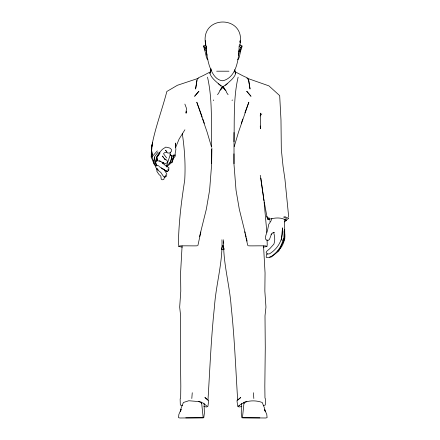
<?xml version="1.0" encoding="UTF-8"?>
<svg xmlns="http://www.w3.org/2000/svg" width="440" height="440" viewBox="0 0 440 440"><rect width="100%" height="100%" fill="white"/><g stroke="black" fill="none" stroke-linecap="round" stroke-linejoin="round"><path stroke-width="0.66" d="M211.701 149.21L211.684 163.713L209.616 190.135L206.327 209.264L200.86 231.286M284.576 219.153L284.812 238.618L278.746 251.037L271.447 256.949L269.638 257.01M168.031 170.737L168.041 168.977M210.958 69.218L210.755 71.142L210.975 68.679M158.351 169.857L157.163 169.653L157.173 168.476M233.987 141.719C234.559 120.17 233.222 98.302 238.123 77.154M233.998 132.468L234.031 163.713M211.602 163.713L211.877 148.115M178.393 245.382C178.613 223.52 181.319 201.762 184.712 180.186C185.647 164.439 184.569 148.83 182.259 133.26M241.544 403.513L241.257 413.193L241.863 417.802L259.87 417.857M239.784 46.778L239.96 44.292M240.02 42.537L240.081 40.783L240.031 42.092M165.446 176.748L165.512 174.961M182.094 245.894L180.582 272.971L180.785 291.12L179.674 307.12L180.631 315.86L180.362 347.743L180.813 386.139L180.659 398.063L180.142 398.965L180.329 405.048L182.397 405.559M151.586 152.597L151.899 145.739L152.62 142.593L151.382 148.549L151.239 157.113L154.583 165.121M156.107 161.733L156.321 157.46L158.818 153.291L162.365 149.336L165.814 147.092L169.823 148.049L171.386 149.407L171.578 150.684L171.446 151.333L169.642 153.065L167.492 152.982L165.578 150.216L166.92 152.136L164.61 152.625L163.51 153.753L166.617 157.933M238.871 51.854L238.953 50.517M155.991 163.57L155.732 167.261L157.163 169.653M151.239 157.113L151.899 145.739L151.382 148.549C154.644 129.063 161.942 110.556 166.848 91.471L177.408 85.278L198.187 78.364M170.253 152.565L170.038 155.441L166.392 166.26M237.694 406.252L236.951 400.625L240.752 397.469L237.672 400.175C235.714 369.094 234.553 337.97 231.204 306.988C229.697 284.482 222.767 262.466 223.685 239.778M191.807 398.508L192.258 392.733M260.37 115.17L260.535 113.135L260.381 128.711L260.26 126.005M281.27 240.169L282.546 227.832C283.184 238.92 278.944 247.803 269.638 253.781L267.273 254.089L266.112 252.395L266.882 251.136L269.781 248.699L273.906 244.107C275.33 240.18 274.736 236.181 273.598 232.359M156.981 168.514L156.893 171.407L159.038 174.559L160.842 176.121L161.211 179.042L162.124 179.817L163.856 179.421L164.538 176.534M201.41 403.541L201.57 402.232L198.748 401.583L188.81 400.741L183.387 402.501L181.099 408.199L180.444 411.56M267.454 253.754L266.464 254.502L266.184 257.114L266.541 257.582L269.06 257.719C276.436 253.814 281.749 246.917 283.245 238.722M284.053 232.199L284.372 229.592L283.844 238.073L282.997 240.68M207.939 406.252L208.681 400.625L204.881 397.469L207.966 400.175C209.919 369.094 211.079 337.97 214.434 306.988C215.936 284.482 222.871 262.466 221.947 239.773M196.95 80.416L195.602 89.023L197.038 79.728L198.517 77.688C202.747 76.065 206.586 73.711 210.59 71.775M239.932 44.704C246.411 14.46 199.221 14.46 205.7 44.704L205.552 40.783L205.849 46.778M185.906 112.464L186.566 108.57L184.877 104.088M186.126 113.075L186.456 111.188L186.043 113.13M197.918 245.416L200.888 231.759M199.612 236.517L200.701 231.941M172.326 162.228L174.125 154.853L171.853 162.388L166.496 166.975M180.505 411.73L181.11 409.272L178.86 414.409L178.536 417.681L179.949 418L202.851 417.775L203.126 417.164L201.57 402.232M238.557 55.193C239.393 52.173 239.008 48.598 241.819 46.47L240.251 47.724M232.073 100.634L232.282 99.935M234.212 146.625L238.507 132.154L248.848 102.19L244.91 112.838M171.853 162.388L174.125 154.853L173.135 157.262M222.816 87.731L223.091 86.63L227.183 83.804M240.059 51.794L240.999 48.802M220.99 86.147C217.113 82.126 211.712 78.93 209.886 73.376L210.964 70.037M241.285 123.365L242.781 119.031M221.485 248.963L222.816 245.284L224.147 248.963M219.918 90.211L218.939 92.659L217.531 94.699M234.669 70.037L235.747 73.376C234.135 78.595 229.103 81.559 225.555 85.355M271.568 233.838L269.445 239.47L267.982 240.521L266.398 240.037L265.485 238.937L265.474 236.687L267.702 229.477L268.774 224.224L270.644 221.568L271.915 218.609M220.308 90.387L222.541 86.63L218.449 83.804M162.833 163.631L163.383 162.739M184.894 129.773L179.102 139.051L175.626 147.505L175.384 143.038L175.874 149.715L175.153 153.34L175.417 155.837L172.782 159.363M157.311 157.058L160.034 152.796L156.668 157.316L157.542 160.842L160.49 161.161M209.886 73.376L210.579 72.402M220.671 89.188L222.541 86.63L222.816 87.543L225.715 90.211L226.694 92.659L228.102 94.699M158.125 152.097L154.352 156.987L155.562 163.674M260.117 115.957L261.822 113.845M157.328 150.876L152.257 156.53L154.281 164.357L155.975 166.249M241.819 406.511L239.245 406.967L238.095 406.626L239.399 405.218M271.04 234.548L273.295 232.342L274.604 232.683M220.402 89.771L222.816 87.543M166.298 166.21L170.478 162.388L172.189 155.518L170.572 161.97L169.109 163.24M237.683 59.692L238.535 58.955L239.25 57.151L241.01 49.484L242.121 46.492L241.868 45.458L239.91 45.7M277.668 251.213C283.069 246.752 285.841 238.898 284.482 232.018M238.095 406.626C244.139 400.378 254.469 399.57 262.246 402.501L264.534 408.199L265.188 411.56M284.3 221.903L286.66 220.336M286.027 220.094L288.761 218.378L284.532 216.541M244.629 402.1L246.89 401.583M269.324 219.191C274.934 217.795 281.309 216.909 286.325 220.49L285.016 219.489M263.362 247.126C277.541 244.937 247.852 246.334 248.243 245.685M263.236 405.559L265.304 405.048L265.49 398.965L264.974 398.063L264.825 386.139L265.271 347.743L265.001 315.86L265.958 307.12L264.853 291.12L265.051 272.971L263.544 245.894M224.147 249.332L221.49 249.332M197.389 245.685C197.786 246.334 168.091 244.937 182.276 247.126M185.763 417.857L203.775 417.802L204.375 413.193L204.089 403.513M216.656 71.198L228.96 71.198M157.542 160.842L156.97 157.591L155.666 162.822L156.921 165.655L158.78 165.836M205.722 45.7L203.77 45.458L203.517 46.492L204.622 49.484L206.382 57.151L207.103 58.955L207.95 59.692M203.814 406.511L206.388 406.967L207.537 406.626L203.269 403.111L198.748 401.583M163.829 162.927L159.214 160.853M269.357 219.819L268.081 219.428L266.926 216.689L264.033 200.767L260.249 175.274M234.465 71.577C238.766 73.381 242.66 76.054 247.115 77.688L248.6 79.728L250.03 89.023L248.683 80.416L247.962 79.541M246.829 78.128L268.917 85.871L279.686 95.634L280.984 119.9L281.309 149.226L283.014 165.963L284.966 179.438L288.712 217.162M163.878 162.882L162.899 162.492L164.885 164.021L167.547 162.47L167.035 160.446L164.323 158.807L165.974 159.874L163.906 158.18L162.498 156.024L163.383 157.46M283.553 217.03L286.589 218.515M159.093 166.513L167.354 171.677L168.746 170.187L168.916 167.64L165.902 165.952L161.942 162.569L162.206 162.855M161.298 168.031L167.354 171.677L162.762 168.922M157.344 169.725L160.815 172.464L163.603 176.605L165.038 177.293L166.584 176.017L166.798 173.899L164.18 169.719M170.214 154.677L171.781 155.903L170.209 154.632M205.904 48.142L203.814 46.47C206.624 48.598 206.239 52.173 207.075 55.193M269.594 220.864L270.05 221.337M224.593 88.677L223.091 86.63L225.33 90.387M235.054 72.402L235.747 73.376M200.492 112.211L196.785 102.19L207.125 132.154L211.42 146.625M200.722 112.838L202.213 117.172M202.857 119.031L204.347 123.365M269.451 219.505L268.84 217.635L268.912 218.922M204.633 48.802L205.2 50.595M213.356 99.935L213.56 100.634M156.585 164.329L156.921 165.655M264.825 410.498L264.523 409.272L266.772 414.409L267.096 417.681L265.689 418L242.781 417.775L242.512 417.164L244.063 402.232L244.222 403.541M245.245 233.25L239.305 209.264L236.022 190.135L233.948 163.713L233.937 153.824M245.553 234.559L246.18 237.171M246.488 238.48L247.11 241.098M244.75 231.759L247.715 245.416M152.477 154.891L151.685 151.019L152.251 156.206M153.67 160.694L154.198 163.279M207.51 77.154C212.751 100.106 210.975 123.849 211.695 147.208M154.357 157.471L155.502 164.159M223.526 241.841L223.724 243.117M263.978 200.712L260.898 178.151M234.746 69.861L234.883 71.142M264.11 202.037L266.86 232.381M253.374 392.733L253.825 398.508M239.096 45.947C238.975 57.937 236.841 77.457 222.816 80.773C215.105 80.278 211.503 71.819 209.275 65.522C207.471 59.191 206.008 52.536 206.536 45.947L206.564 48.505M267.08 239.905L267.245 245.382M198.864 91.284L194.684 96.217L198.864 91.284M250.949 96.217L246.769 91.284L250.949 96.217M268.081 219.428L266.926 216.689L268.081 219.428"/></g></svg>
